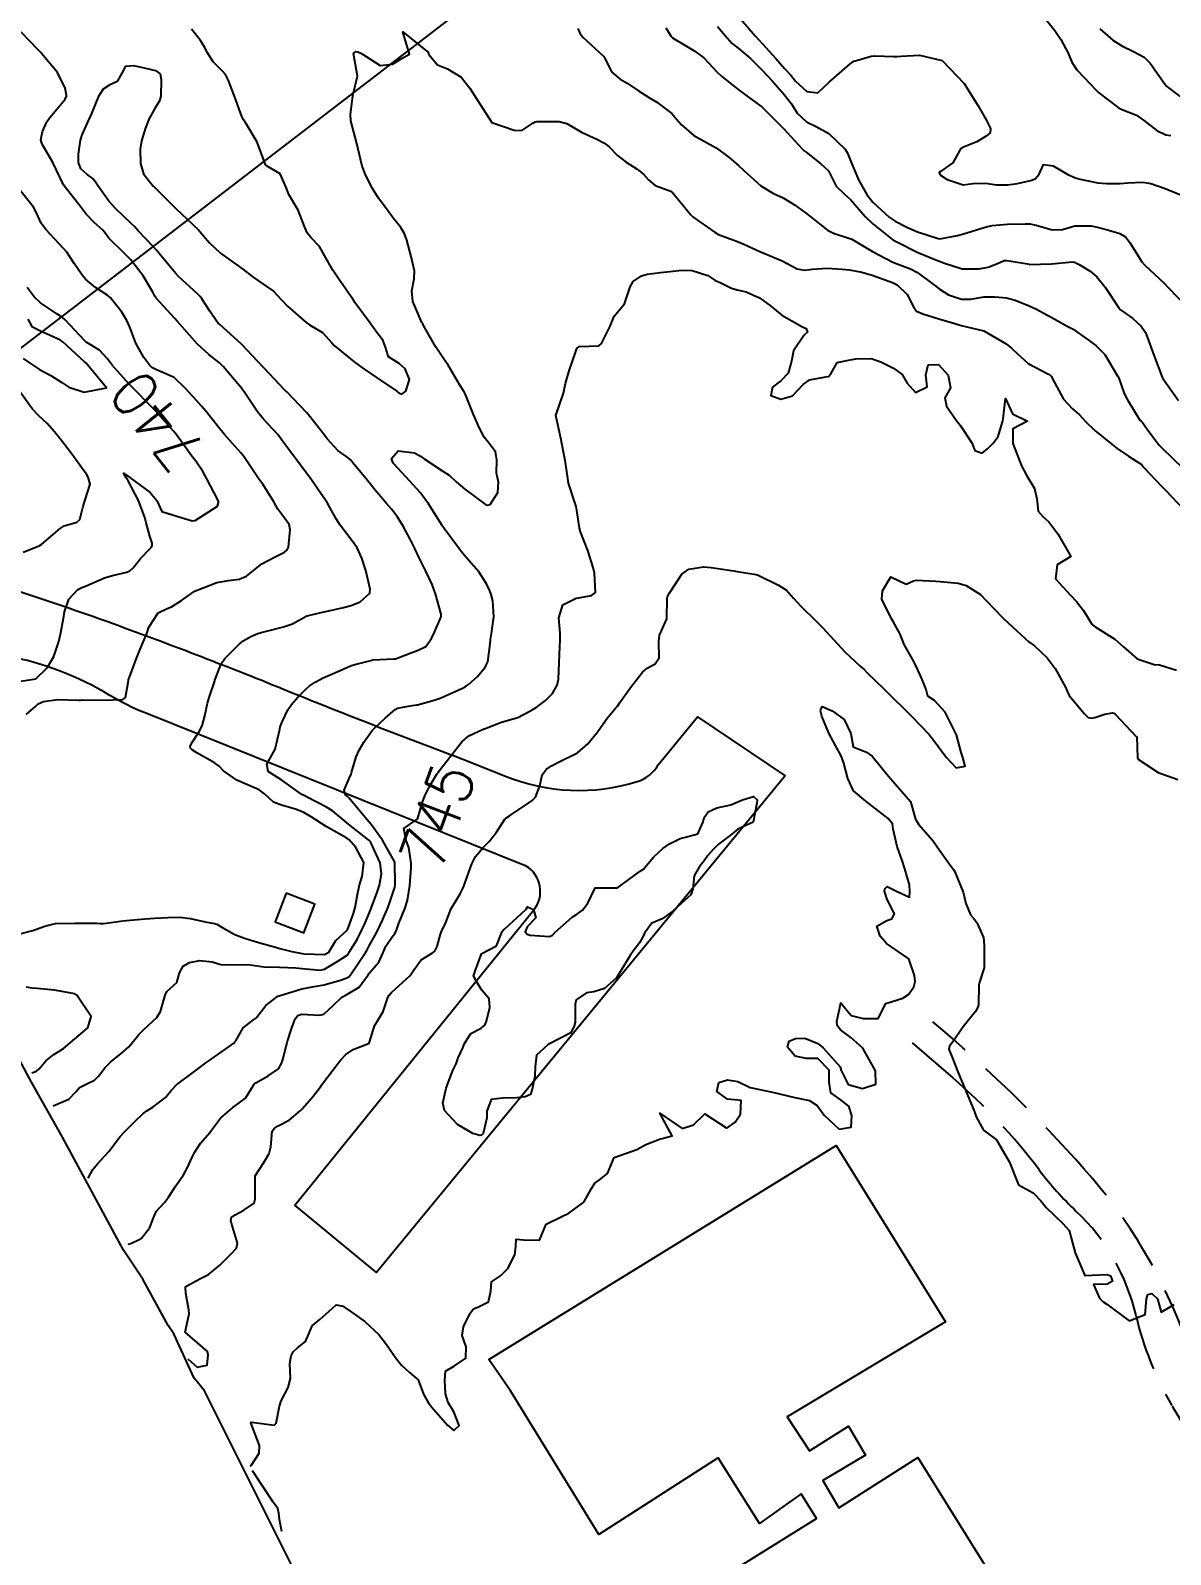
# Model space of a CAD drawing. Header units: metres. Extents: x 298520 to 308411, y 7433745 to 7450750.
# Drawn here: x 301731.9 to 301833.4, y 7441816.4 to 7441952.1 of the extents above; entities that cross this region are included whole.
import ezdxf
from ezdxf.enums import TextEntityAlignment as Align

# ---------------------------------------------------------------- set-up
doc = ezdxf.new("R2010")
doc.units = ezdxf.units.M
doc.header["$LTSCALE"] = 10
doc.linetypes.add('CONTINUO', pattern=[0])
doc.linetypes.add('DASHED', pattern=[0.75, 0.5, -0.25])
for name, color, linetype in [('Area', 45, 'Continuous'), ('Cotas', 45, 'Continuous'), ('Curvas de Nivel 1m', 11, 'Continuous'), ('Curvas de Nivel 5m', 15, 'Continuous'), ('Edificações', 30, 'Continuous'), ('TEXTO', 45, 'Continuous'), ('Vias Primárias', 230, 'Continuous'), ('Vias Secundárias', 230, 'DASHED')]:
    doc.layers.add(name, color=color, linetype=linetype)
doc.styles.add('Style-STANDARD', font='STANDARD.shx')

msp = doc.modelspace()

# ---------------------------------------------------------------- linework, layer by layer
at = {"layer": 'Area'}
msp.add_polyline3d([(301756.47, 7441812.87, 747.99), (301750.37, 7441825.1, 747.16), (301747.42, 7441830.98, 746.4), (301746.52, 7441832.09, 746.42), (301744.69, 7441836.06, 746.18), (301744.19, 7441836.79, 746.19), (301741.94, 7441840.9, 745.7), (301740.23, 7441843.49, 745.17), (301734.8, 7441853.56, 743.65), (301732.02, 7441858.46, 742.64), (301729.46, 7441863.25, 741.83)], dxfattribs=at)
at = {"layer": 'Curvas de Nivel 1m', "flags": 128}
for points, elevation in [([(301822.14, 7441953.29), (301823.11, 7441952.07), (301823.66, 7441951.27), (301824.31, 7441950.05), (301824.65, 7441949.26), (301825.07, 7441948.59), (301826.36, 7441947.24), (301826.69, 7441946.88), (301827.05, 7441946.52), (301828.75, 7441945.21), (301829.03, 7441945.09), (301830.38, 7441944.55), (301831.02, 7441944.11), (301832.21, 7441943.17), (301833.01, 7441942.8), (301833.44, 7441942.72)], 739), ([(301730.89, 7441871.63), (301732.15, 7441871.94), (301733.23, 7441872.34), (301734.16, 7441872.59), (301735.86, 7441872.61), (301736.16, 7441872.6), (301737.85, 7441872.6), (301738.16, 7441872.59), (301738.46, 7441872.59), (301740.16, 7441872.8), (301741.46, 7441872.94), (301742.16, 7441873), (301742.99, 7441873.05), (301744.16, 7441873.11), (301745.23, 7441873.13), (301746.16, 7441873.03), (301747.63, 7441872.7), (301748.16, 7441872.61), (301748.52, 7441872.53), (301749.11, 7441872.16), (301750.14, 7441871.59), (301750.99, 7441871.28), (301752.14, 7441870.93), (301753.76, 7441870.47), (301754.13, 7441870.36), (301755.2, 7441870.08), (301756.12, 7441869.9), (301756.31, 7441869.88), (301758.12, 7441869.82), (301758.5, 7441870.04), (301759.12, 7441871.05), (301760.15, 7441872), (301760.7, 7441873.48), (301760.84, 7441874.01), (301761.04, 7441875.17), (301761.23, 7441876.01), (301761.47, 7441876.75), (301761.62, 7441878.01), (301760.91, 7441879.34), (301760.31, 7441880.02), (301760.24, 7441880.07), (301760.11, 7441880.16), (301758.26, 7441881.21), (301756.93, 7441882.06), (301756.28, 7441882.45), (301755.62, 7441882.74), (301754.28, 7441883.11), (301753.56, 7441883.38), (301752.78, 7441884.11), (301752.3, 7441884.47), (301751.68, 7441884.75), (301750.31, 7441885.35), (301749.13, 7441886.16), (301748.74, 7441886.57), (301748.33, 7441886.89), (301746.75, 7441887.77), (301746.34, 7441888.04), (301746.2, 7441888.19), (301746.16, 7441888.37), (301746.35, 7441888.74), (301746.93, 7441889.61), (301747.23, 7441890.18), (301747.47, 7441891.08), (301747.7, 7441892.18), (301747.86, 7441892.71), (301748.34, 7441894.17), (301748.36, 7441894.23), (301748.42, 7441894.4), (301748.92, 7441895.68), (301749.23, 7441896.16), (301750.46, 7441897.4), (301750.86, 7441897.73), (301751.55, 7441898.13), (301752.19, 7441898.4), (301752.47, 7441898.48), (301752.95, 7441898.59), (301754.47, 7441898.98), (301755.28, 7441899.27), (301756.48, 7441899.93), (301756.58, 7441899.97), (301756.94, 7441900.07), (301758.2, 7441900.34), (301758.49, 7441900.4), (301759.81, 7441900.71), (301760.5, 7441900.9), (301761.29, 7441901.22), (301762.14, 7441902), (301762.19, 7441902.33), (301761.8, 7441904.01), (301761.45, 7441905.1), (301761.02, 7441906.02), (301760.56, 7441906.67), (301759.51, 7441908.04), (301759.14, 7441908.6), (301758.6, 7441909.6), (301758.34, 7441910.05), (301757.8, 7441910.87), (301756.97, 7441912.07), (301756.64, 7441912.53), (301755.45, 7441914.08), (301754.66, 7441915.14), (301754.27, 7441915.7), (301753.96, 7441916.1), (301752.69, 7441917.48), (301752.16, 7441918.13), (301750.96, 7441919.9), (301750.8, 7441920.14), (301750.72, 7441920.23), (301749.09, 7441922.16), (301748.76, 7441922.48), (301747.83, 7441923.24), (301746.77, 7441924.19), (301745.01, 7441926.21), (301744.8, 7441926.45), (301743.13, 7441928.24), (301743.01, 7441928.42), (301742.83, 7441928.78), (301741.96, 7441930.25), (301740.86, 7441931.68), (301740.29, 7441932.27), (301738.89, 7441933.62), (301738.61, 7441934.01), (301738.37, 7441934.29), (301737.6, 7441935), (301736.91, 7441935.74), (301736.45, 7441936.31), (301734.94, 7441938.25), (301734.89, 7441938.33), (301734.27, 7441939.65), (301733.93, 7441940.34), (301732.99, 7441941.97), (301732.87, 7441942.35), (301733, 7441943.08), (301733.41, 7441943.94), (301733.68, 7441944.34), (301734.29, 7441945.07), (301735.03, 7441945.98), (301735.14, 7441946.22), (301735.15, 7441946.33), (301735.04, 7441946.95), (301734.34, 7441948.34), (301733.08, 7441949.85), (301732.85, 7441950.12), (301732.63, 7441950.36), (301731.11, 7441951.92)], 742), ([(301733.96, 7441856.33), (301735.35, 7441856.94), (301735.98, 7441857.58), (301736.32, 7441857.97), (301736.96, 7441858.3), (301737.65, 7441858.63), (301737.99, 7441858.98), (301738.55, 7441859.74), (301739.09, 7441860.27), (301740.02, 7441861.01), (301740.69, 7441861.59), (301741.24, 7441862.25), (301741.6, 7441862.69), (301742.04, 7441863.14), (301743.19, 7441864.22), (301743.52, 7441864.75), (301743.94, 7441866.21), (301744.09, 7441866.51), (301744.98, 7441867.32), (301745.2, 7441868.2), (301745.52, 7441868.79), (301746.11, 7441869.1), (301747.01, 7441869.29), (301748.11, 7441869.15), (301748.89, 7441868.94), (301750.11, 7441868.91), (301751.3, 7441868.94), (301752.11, 7441868.8), (301752.71, 7441868.71), (301754.11, 7441868.68), (301755.56, 7441868.62), (301756.11, 7441868.57), (301757.73, 7441868.43), (301758.11, 7441868.52), (301759.31, 7441869.23), (301760.12, 7441869.77), (301760.24, 7441869.9), (301760.32, 7441870.02), (301761.01, 7441871.14), (301761.45, 7441872.01), (301761.66, 7441872.5), (301762.17, 7441873.7), (301762.26, 7441873.91), (301762.3, 7441874), (301762.8, 7441875.38), (301763, 7441875.99), (301763.2, 7441877), (301763.07, 7441877.99), (301762.24, 7441879.8), (301762.07, 7441880), (301760.26, 7441881.41), (301759.51, 7441882.03), (301758.83, 7441882.6), (301758.28, 7441882.93), (301756.52, 7441883.84), (301756.29, 7441883.96), (301756.11, 7441884.07), (301754.31, 7441885.34), (301753.09, 7441886.11), (301752.99, 7441886.77), (301753.73, 7441888.1), (301754.14, 7441889.87), (301754.18, 7441890.09), (301754.23, 7441890.23), (301754.37, 7441890.58), (301754.86, 7441891.61), (301755.17, 7441892.08), (301755.75, 7441892.73), (301756.41, 7441893.4), (301756.76, 7441893.72), (301757.27, 7441894.06), (301758.01, 7441894.46), (301758.42, 7441894.64), (301759.5, 7441895.11), (301760.43, 7441895.51), (301760.81, 7441895.64), (301762.24, 7441896), (301762.4, 7441896.04), (301762.43, 7441896.04), (301764.28, 7441896.13), (301764.44, 7441896.15), (301765.75, 7441896.65), (301766.45, 7441896.92), (301767.14, 7441897.25), (301767.64, 7441897.94), (301767.9, 7441898.51), (301768.48, 7441899.81), (301768.5, 7441899.93), (301768.49, 7441900.11), (301768, 7441901.94), (301767.69, 7441902.77), (301767.14, 7441903.94), (301766.54, 7441905.14), (301766.15, 7441905.95), (301765.74, 7441906.78), (301765.11, 7441907.96), (301764.59, 7441908.81), (301764.08, 7441909.46), (301763.62, 7441909.98), (301762.62, 7441911.15), (301761.94, 7441912.01), (301760.65, 7441913.6), (301760.46, 7441913.83), (301760.23, 7441914.03), (301759.31, 7441914.69), (301758.67, 7441915.36), (301758.36, 7441915.73), (301758.12, 7441916.05), (301756.7, 7441917.85), (301756.51, 7441918.07), (301754.72, 7441919.93), (301754.64, 7441920.01), (301754.56, 7441920.09), (301752.75, 7441922.01), (301752.65, 7441922.12), (301750.77, 7441924.11), (301750.74, 7441924.14), (301748.79, 7441925.9), (301748.65, 7441926.03), (301748.54, 7441926.16), (301747.9, 7441927.08), (301747.21, 7441928.18), (301747.05, 7441928.41), (301746.83, 7441928.62), (301745.09, 7441930.21), (301744.85, 7441930.47), (301743.39, 7441932.23), (301743.17, 7441932.53), (301742.88, 7441932.82), (301741.52, 7441934.25), (301741.23, 7441934.59), (301740.9, 7441934.89), (301739.48, 7441936.27), (301738.92, 7441936.89), (301737.92, 7441938.3), (301737.52, 7441938.87), (301736.95, 7441939.29), (301736.41, 7441939.77), (301736.21, 7441940.32), (301736.21, 7441941.08), (301736.4, 7441942.32), (301736.53, 7441942.78), (301737.01, 7441943.85), (301737.23, 7441944.31), (301737.4, 7441944.68), (301738.05, 7441946.29), (301738.43, 7441946.9), (301739.05, 7441947.28), (301739.72, 7441947.61), (301740.1, 7441948.27), (301740.43, 7441948.9), (301741.07, 7441948.97), (301741.67, 7441948.85), (301743.07, 7441948.52), (301743.49, 7441948.23), (301743.57, 7441947.71), (301743.55, 7441946.22), (301743.44, 7441945.82), (301743.02, 7441945.13), (301742.52, 7441944.24), (301742.19, 7441943.42), (301741.83, 7441942.25), (301741.72, 7441941.51), (301741.75, 7441940.25), (301742.01, 7441939.31), (301742.87, 7441938.23), (301742.94, 7441938.16), (301744.91, 7441936.21), (301746.89, 7441934.32), (301746.96, 7441934.25), (301747.02, 7441934.19), (301747.88, 7441933.17), (301748.87, 7441932.25), (301748.99, 7441932.16), (301750.85, 7441930.83), (301751.77, 7441930.13), (301752.84, 7441929.39), (301753.58, 7441928.86), (301754.3, 7441928.1), (301754.81, 7441927.53), (301756.48, 7441926.07), (301756.79, 7441925.87), (301757.93, 7441925.19), (301758.78, 7441924.28), (301758.98, 7441924.04), (301760.76, 7441922.57), (301761.52, 7441922.01), (301762.74, 7441921.2), (301764.54, 7441919.97), (301764.64, 7441919.89), (301764.72, 7441919.83), (301765, 7441919.69), (301765.36, 7441919.96), (301765.69, 7441921.01), (301765.28, 7441921.96), (301764.76, 7441922.44), (301763.81, 7441923.03), (301763.5, 7441923.99), (301763.3, 7441924.51), (301762.78, 7441925.2), (301762.19, 7441926.01), (301760.82, 7441927.87), (301760.72, 7441928.02), (301760.48, 7441928.37), (301759.34, 7441930.04), (301758.85, 7441930.75), (301758.12, 7441932.05), (301757.66, 7441932.84), (301756.89, 7441933.66), (301756.58, 7441934.07), (301756.34, 7441934.63), (301755.76, 7441936.08), (301754.93, 7441937.49), (301754.69, 7441938.09), (301754.16, 7441939.31), (301752.96, 7441940.03), (301752.87, 7441940.12), (301752.8, 7441940.29), (301752.13, 7441942.13), (301751.01, 7441943.99), (301750.91, 7441944.14), (301750.75, 7441944.41), (301750.13, 7441946.15), (301749.58, 7441947.63), (301749.29, 7441948.16), (301749.07, 7441948.44), (301748.2, 7441949.3), (301747.64, 7441950.18), (301747.46, 7441950.56), (301747.09, 7441951.18), (301746.28, 7441952.2)], 743), ([(301737.08, 7441849.9), (301737.5, 7441850.69), (301737.9, 7441851.18), (301738.91, 7441852.28), (301739.93, 7441853.6), (301740.23, 7441853.95), (301740.53, 7441854.25), (301741.24, 7441854.95), (301741.95, 7441855.62), (301742.3, 7441855.89), (301742.83, 7441856.23), (301743.97, 7441857.1), (301744.48, 7441857.71), (301744.95, 7441858.2), (301745.53, 7441858.65), (301745.99, 7441858.99), (301746.68, 7441859.51), (301747.56, 7441860.17), (301747.82, 7441860.36), (301748.02, 7441860.49), (301749.21, 7441861.34), (301750.03, 7441861.93), (301750.14, 7441862.03), (301750.21, 7441862.14), (301750.88, 7441863.3), (301751.94, 7441864.12), (301752.01, 7441864.16), (301752.05, 7441864.21), (301752.9, 7441865.28), (301753.95, 7441866.1), (301754.08, 7441866.15), (301754.16, 7441866.18), (301756.09, 7441866.76), (301757.18, 7441866.97), (301758.09, 7441867.12), (301759.64, 7441867.57), (301760.1, 7441867.74), (301760.28, 7441867.84), (301760.43, 7441868.02), (301761.12, 7441869.01), (301761.77, 7441870), (301761.9, 7441870.23), (301762.13, 7441870.66), (301762.61, 7441871.53), (301762.87, 7441871.99), (301763.28, 7441872.87), (301763.74, 7441873.98), (301763.86, 7441874.3), (301764.19, 7441875.29), (301764.37, 7441875.81), (301764.4, 7441875.98), (301764.41, 7441876.18), (301764.37, 7441877.98), (301764.34, 7441878.1), (301764.23, 7441878.31), (301763.29, 7441879.99), (301762.26, 7441881.39), (301761.72, 7441882.01), (301760.29, 7441883.78), (301760.16, 7441883.89), (301759.98, 7441884.02), (301759.87, 7441884.45), (301760.32, 7441885.49), (301760.48, 7441885.86), (301760.53, 7441886.02), (301760.94, 7441887.41), (301761.2, 7441888.01), (301761.63, 7441888.73), (301762.36, 7441889.76), (301762.58, 7441890), (301763.5, 7441890.86), (301764.39, 7441891.63), (301764.62, 7441891.74), (301765.75, 7441891.96), (301766.31, 7441892.03), (301766.39, 7441892.05), (301767.87, 7441892.47), (301768.4, 7441892.65), (301769.74, 7441893.24), (301770.41, 7441893.54), (301770.65, 7441893.66), (301770.96, 7441893.89), (301771.73, 7441894.58), (301772.43, 7441895.4), (301772.65, 7441895.88), (301772.86, 7441897.47), (301772.9, 7441897.87), (301772.99, 7441898.39), (301773.18, 7441899.87), (301773.09, 7441901.29), (301772.95, 7441901.87), (301772.83, 7441902.19), (301772.52, 7441902.83), (301771.86, 7441903.89), (301770.55, 7441905.37), (301770.31, 7441905.66), (301770.12, 7441905.91), (301768.77, 7441907.73), (301768.64, 7441907.93), (301768.62, 7441907.96), (301768.58, 7441908.01), (301767.37, 7441909.94), (301766.62, 7441910.94), (301765.72, 7441911.96), (301764.64, 7441913.12), (301764.23, 7441913.56), (301764.08, 7441913.98), (301764.66, 7441914.66), (301766.13, 7441914.48), (301766.66, 7441914.18), (301766.98, 7441913.95), (301768.64, 7441912.86), (301769.2, 7441912.49), (301769.84, 7441911.91), (301770.62, 7441911.25), (301772.44, 7441909.88), (301772.6, 7441909.81), (301772.87, 7441909.88), (301773.54, 7441910.95), (301773.59, 7441911.87), (301773.43, 7441912.66), (301773.45, 7441913.87), (301773.35, 7441914.56), (301772.67, 7441915.42), (301772.32, 7441915.88), (301771.9, 7441916.67), (301771.39, 7441917.89), (301770.72, 7441919.52), (301770.6, 7441919.78), (301770.54, 7441919.9), (301770.15, 7441920.49), (301769.33, 7441921.92), (301769.12, 7441922.28), (301768.76, 7441922.8), (301767.98, 7441923.94), (301766.93, 7441925.81), (301766.86, 7441925.95), (301766.79, 7441926.08), (301765.99, 7441927.96), (301765.88, 7441928.91), (301766.11, 7441929.96), (301766.14, 7441930.67), (301765.84, 7441931.96), (301765.43, 7441933.42), (301765.25, 7441933.97), (301764.9, 7441934.53), (301764.27, 7441935.35), (301763.78, 7441935.99), (301762.93, 7441937.14), (301762.38, 7441938.01), (301761.78, 7441939.18), (301761.48, 7441940.01), (301760.98, 7441942.02), (301760.47, 7441944.03), (301760.44, 7441944.61), (301760.61, 7441946.02), (301760.66, 7441946.4), (301761.06, 7441948.02), (301760.71, 7441950.02), (301760.89, 7441950.22), (301761.08, 7441950.18), (301761.41, 7441950.02), (301763.07, 7441948.95), (301764.17, 7441949.08), (301765.08, 7441949.65), (301765.3, 7441949.75), (301765.67, 7441949.96), (301765.1, 7441951.97), (301767.09, 7441950.32), (301767.31, 7441950.17), (301767.39, 7441949.95), (301768.16, 7441949.02), (301769.07, 7441948.68), (301770.27, 7441947.91), (301771.05, 7441946.95), (301771.73, 7441945.89), (301773.01, 7441943.88), (301775, 7441943.21), (301775.68, 7441943.17), (301776.65, 7441943.83), (301776.88, 7441943.96), (301777.01, 7441943.97), (301777.16, 7441943.98), (301779.01, 7441943.99), (301779.69, 7441943.79), (301781, 7441943.03), (301782.35, 7441942.41), (301782.99, 7441942.09), (301783.41, 7441941.75), (301784.19, 7441940.96), (301784.97, 7441940.37), (301785.95, 7441939.72), (301786.52, 7441939.28), (301786.95, 7441938.79), (301787.54, 7441938.29), (301788.94, 7441937.78), (301789, 7441937.75), (301789.07, 7441937.69), (301789.65, 7441936.96), (301790.72, 7441935.66), (301790.82, 7441935.57), (301790.91, 7441935.49), (301791.52, 7441935.04), (301792.9, 7441934.09), (301793.19, 7441933.93), (301793.99, 7441933.62), (301794.89, 7441933.29), (301795.44, 7441933.05), (301796.87, 7441932.39), (301798.86, 7441931.57), (301800.18, 7441930.87), (301800.85, 7441930.73), (301801.56, 7441930.83), (301802.86, 7441930.91), (301804.18, 7441930.83), (301804.86, 7441930.77), (301805.93, 7441930.56), (301806.85, 7441930.29), (301808.67, 7441929.63), (301808.84, 7441929.56), (301808.92, 7441929.53), (301809.1, 7441929.45), (301809.98, 7441928.57), (301810.57, 7441927.42), (301810.82, 7441927.1), (301811.38, 7441926.85), (301812.81, 7441926.4), (301814.21, 7441925.98), (301814.8, 7441925.82), (301816.79, 7441925.35), (301818.78, 7441924.17), (301819.27, 7441923.81), (301819.77, 7441923.32), (301820.76, 7441922.42), (301822.56, 7441921.47), (301822.74, 7441921.37), (301822.82, 7441921.28), (301822.9, 7441921.12), (301823.88, 7441919.27), (301824.71, 7441918.39), (301825.31, 7441917.85), (301825.87, 7441917.24), (301826.69, 7441916.47), (301828.22, 7441915.21), (301828.67, 7441914.86), (301829.68, 7441914.18), (301830.66, 7441913.56), (301830.86, 7441913.4), (301831.06, 7441913.18), (301832.63, 7441911.51), (301832.96, 7441911.16), (301834.61, 7441909.42)], 744), ([(301780.65, 7441952.25), (301780.87, 7441951.78), (301781.1, 7441951.5), (301782.98, 7441949.76), (301783.08, 7441949.58), (301783.68, 7441948.36), (301784.43, 7441947.74), (301785.06, 7441947.39), (301786.06, 7441946.71), (301787.04, 7441946.09), (301787.7, 7441945.7), (301789.02, 7441944.7), (301789.48, 7441944.15), (301789.88, 7441943.68), (301791, 7441942.73), (301792.98, 7441941.64), (301794.14, 7441940.78), (301794.97, 7441940.07), (301795.45, 7441939.61), (301796.95, 7441938.25), (301798.09, 7441937.58), (301798.94, 7441937.17), (301799.94, 7441936.55), (301800.92, 7441935.84), (301801.32, 7441935.54), (301802.9, 7441934.31), (301803.41, 7441934.03), (301804.89, 7441933.57), (301805.06, 7441933.49), (301806.88, 7441932.39), (301808.69, 7441931.45), (301808.86, 7441931.38), (301810.28, 7441930.85), (301810.85, 7441930.56), (301812.41, 7441929.4), (301812.84, 7441929.07), (301813.67, 7441928.56), (301814.83, 7441928.15), (301815.63, 7441928.17), (301816.83, 7441928.36), (301817.8, 7441928.37), (301818.83, 7441928.28), (301819.59, 7441928.08), (301820.83, 7441927.57), (301821.44, 7441927.29), (301822.81, 7441926.56), (301824.35, 7441925.71), (301824.8, 7441925.46), (301825.09, 7441925.26), (301826.08, 7441924.54), (301826.78, 7441924.03), (301827.58, 7441923.22), (301828.74, 7441921.29), (301828.78, 7441921.21), (301829.29, 7441919.77), (301829.59, 7441919.2), (301830.7, 7441917.4), (301830.81, 7441917.29), (301830.92, 7441917.19), (301831.48, 7441916.39), (301832.4, 7441915.16), (301832.54, 7441915.03), (301832.67, 7441914.89), (301834.5, 7441913.14)], 743), ([(301788.49, 7441952.31), (301788.89, 7441951.68), (301788.97, 7441951.55), (301789.1, 7441951.44), (301790.18, 7441950.76), (301791.09, 7441950.24), (301791.87, 7441949.65), (301793.07, 7441948.38), (301793.45, 7441948.01), (301793.92, 7441947.63), (301795.05, 7441946.74), (301796.63, 7441945.59), (301797.03, 7441945.27), (301798.76, 7441943.57), (301799.01, 7441943.31), (301800.64, 7441941.55), (301800.82, 7441941.38), (301800.98, 7441941.25), (301802.3, 7441940.2), (301802.96, 7441939.62), (301803, 7441939.55), (301803.01, 7441939.52), (301803.67, 7441938.23), (301804.41, 7441937.5), (301804.94, 7441937.02), (301806.27, 7441935.48), (301806.91, 7441934.86), (301808.7, 7441933.45), (301808.89, 7441933.34), (301809.11, 7441933.23), (301810.88, 7441932.35), (301812.67, 7441931.6), (301812.86, 7441931.53), (301813.2, 7441931.4), (301814.86, 7441930.85), (301816.37, 7441930.86), (301816.86, 7441930.95), (301817.18, 7441931.02), (301818.03, 7441931.34), (301818.61, 7441931.59), (301818.87, 7441931.61), (301820.68, 7441931.3), (301820.83, 7441931.27), (301820.86, 7441931.26), (301820.9, 7441931.26), (301821.86, 7441931.29), (301822.83, 7441931.32), (301822.86, 7441931.32), (301824.66, 7441931.47), (301824.87, 7441931.44), (301825.3, 7441931.25), (301826.26, 7441930.64), (301826.85, 7441930.14), (301827.6, 7441929.22), (301828.82, 7441927.38), (301828.98, 7441927.21), (301830.06, 7441926.45), (301830.8, 7441925.75), (301831.18, 7441925.18), (301831.47, 7441924.49), (301831.94, 7441923.17), (301832.67, 7441921.23), (301832.7, 7441921.16), (301832.71, 7441921.13), (301832.74, 7441921.09), (301834.13, 7441919.15)], 742), ([(301793.11, 7441952.43), (301793.77, 7441951.63), (301794.4, 7441950.92), (301795.09, 7441950.39), (301796.03, 7441949.6), (301797.07, 7441948.56), (301797.98, 7441947.58), (301799.04, 7441946.38), (301799.67, 7441945.56), (301800.2, 7441944.73), (301801.02, 7441943.95), (301801.87, 7441943.53), (301803, 7441942.91), (301804.45, 7441941.5), (301804.66, 7441941.17), (301804.97, 7441940.43), (301805.35, 7441939.49), (301805.65, 7441938.78), (301806.38, 7441937.48), (301806.93, 7441936.8), (301808.37, 7441935.46), (301808.91, 7441935.09), (301810.02, 7441934.55), (301810.9, 7441934.14), (301812.75, 7441933.55), (301812.89, 7441933.54), (301814.45, 7441933.83), (301814.9, 7441933.95), (301815.76, 7441934.22), (301816.91, 7441934.58), (301817.54, 7441934.71), (301818.91, 7441934.83), (301820.48, 7441934.88), (301820.91, 7441934.87), (301821.45, 7441934.76), (301822.9, 7441934.34), (301823.8, 7441934.37), (301824.91, 7441934.68), (301826.36, 7441934.69), (301826.91, 7441934.57), (301827.8, 7441934.33), (301828.9, 7441934.02), (301829.4, 7441933.7), (301829.79, 7441933.2), (301830.87, 7441931.49), (301831.12, 7441931.18), (301832.85, 7441929.57), (301833.25, 7441929.16), (301834.82, 7441927.54)], 741), ([(301827.12, 7441952.23), (301828.3, 7441951.22), (301829.1, 7441950.7), (301830.12, 7441950.22), (301831.09, 7441949.69), (301831.6, 7441949.17), (301832.94, 7441947.27), (301833.02, 7441947.16), (301833.05, 7441947.13), (301833.22, 7441946.99), (301835.04, 7441945.6)], 738), ([(301731.57, 7441891.17), (301732.39, 7441891.91), (301732.62, 7441892.12), (301733.11, 7441892.35), (301734.39, 7441892.53), (301736.26, 7441892.45), (301736.39, 7441892.46), (301736.59, 7441892.5), (301738.39, 7441892.47), (301740.15, 7441892.51), (301740.4, 7441892.69), (301740.63, 7441894.04), (301740.68, 7441894.26), (301741.14, 7441895.55), (301741.4, 7441896.25), (301741.71, 7441896.99), (301742.25, 7441898.24), (301742.31, 7441898.4), (301742.47, 7441898.97), (301743.32, 7441900.23), (301744.1, 7441900.61), (301744.49, 7441900.78), (301745.38, 7441901.32), (301746.51, 7441902.13), (301746.55, 7441902.15), (301746.62, 7441902.19), (301748.52, 7441902.93), (301749.56, 7441903.11), (301750.52, 7441903.23), (301751.16, 7441903.5), (301751.94, 7441904.13), (301752.26, 7441904.4), (301752.54, 7441904.59), (301753.6, 7441905.16), (301754.55, 7441905.64), (301754.8, 7441905.84), (301754.9, 7441906.09), (301755.05, 7441907.61), (301754.96, 7441908.09), (301754.59, 7441908.63), (301753.95, 7441909.46), (301753.6, 7441910.11), (301752.63, 7441911.68), (301752.31, 7441912.12), (301751.59, 7441913.18), (301750.92, 7441914.14), (301750.66, 7441914.47), (301749.18, 7441916.15), (301748.68, 7441916.75), (301747.54, 7441918.18), (301747.16, 7441918.64), (301746.71, 7441919.13), (301745.75, 7441920.2), (301744.74, 7441921.19), (301743.09, 7441921.89), (301742.75, 7441922.09), (301742.58, 7441922.24), (301742.03, 7441922.97), (301741.32, 7441924.25), (301740.79, 7441925.66), (301740.53, 7441926.26), (301740.06, 7441927.01), (301739.08, 7441928.28), (301738.83, 7441928.5), (301737.72, 7441929.19), (301736.84, 7441929.94), (301736.53, 7441930.31), (301735.84, 7441931.33), (301735.17, 7441932.33), (301734.88, 7441932.67), (301733.3, 7441934.35), (301732.9, 7441934.92), (301732.46, 7441935.91), (301732.2, 7441936.36), (301730.94, 7441937.95)], 741), ([(301731.28, 7441922.89), (301732.04, 7441922.37), (301732.75, 7441921.91), (301733.74, 7441921.35), (301734.73, 7441920.75), (301735.37, 7441920.32), (301736.72, 7441919.89), (301738.72, 7441920.28), (301737.02, 7441922.31), (301736.89, 7441922.45), (301736.76, 7441922.57), (301734.84, 7441924.33), (301734.77, 7441924.38), (301734.61, 7441924.5), (301732.78, 7441925.35), (301732.11, 7441925.68), (301731.75, 7441926.37)], 739), ([(301731.28, 7441905.64), (301732.56, 7441906.13), (301732.72, 7441906.2), (301732.95, 7441906.35), (301734.58, 7441907.75), (301734.94, 7441907.97), (301736.07, 7441908.32), (301736.34, 7441908.55), (301736.6, 7441909.6), (301736.8, 7441910.31), (301737.25, 7441911.68), (301737.09, 7441912.3), (301736.93, 7441912.59), (301736.64, 7441912.97), (301735.65, 7441914.32), (301734.67, 7441915.62), (301734.09, 7441916.34), (301733.43, 7441917.09), (301732.7, 7441917.78), (301732.11, 7441918.37), (301730.72, 7441920.31)], 739), ([(301745.94, 7441833.81), (301746.78, 7441833.08), (301747.68, 7441833.27), (301747.76, 7441834.17), (301747.7, 7441834.48), (301745.72, 7441836.19), (301746.08, 7441837.84), (301746.03, 7441838.19), (301745.76, 7441839.63), (301745.74, 7441840.19), (301745.77, 7441840.26), (301747.02, 7441840.94), (301747.78, 7441841.33), (301748.81, 7441842.15), (301749.8, 7441843.16), (301750.27, 7441843.68), (301750.38, 7441844.13), (301749.84, 7441845.9), (301749.79, 7441846.14), (301749.85, 7441846.47), (301750.93, 7441847.06), (301751.86, 7441847.69), (301751.95, 7441848.04), (301751.95, 7441848.12), (301751.94, 7441850.07), (301751.95, 7441850.12), (301752.71, 7441851.3), (301753.2, 7441852.11), (301753.34, 7441852.68), (301753.46, 7441854.1), (301753.67, 7441854.37), (301753.94, 7441854.52), (301754.96, 7441855.07), (301755.96, 7441855.9), (301756.04, 7441855.99), (301756.12, 7441856.07), (301756.98, 7441857.05), (301757.76, 7441858.05), (301757.85, 7441858.19), (301757.99, 7441858.4), (301759.25, 7441860.03), (301759.58, 7441860.45), (301760.02, 7441860.92), (301760.67, 7441861.36), (301762.03, 7441861.88), (301762.1, 7441861.93), (301762.13, 7441862), (301762.57, 7441863.48), (301762.88, 7441863.99), (301763.33, 7441864.73), (301763.75, 7441865.98), (301763.88, 7441866.19), (301764.09, 7441866.42), (301765.74, 7441867.96), (301766.11, 7441868.47), (301766.71, 7441869.35), (301767.7, 7441869.93), (301767.95, 7441870.1), (301768.13, 7441870.53), (301768.45, 7441871.63), (301768.57, 7441871.92), (301768.92, 7441872.68), (301769.4, 7441873.91), (301769.7, 7441874.39), (301770.19, 7441875.22), (301770.42, 7441875.68), (301770.51, 7441875.9), (301770.96, 7441877.15), (301771.22, 7441877.89), (301771.57, 7441878.54), (301772.24, 7441879.33), (301772.51, 7441879.61), (301772.76, 7441879.87), (301773.41, 7441880.71), (301774.18, 7441881.86), (301774.22, 7441881.91), (301774.27, 7441881.96), (301774.58, 7441882.16), (301776.29, 7441883.32), (301776.59, 7441883.53), (301776.89, 7441883.82), (301777.28, 7441884.84), (301777.49, 7441885.82), (301777.84, 7441886.3), (301778.32, 7441886.61), (301779.11, 7441887.02), (301780.34, 7441887.62), (301780.45, 7441887.67), (301780.63, 7441887.78), (301781.56, 7441888.56), (301782.36, 7441889.54), (301782.45, 7441889.67), (301782.51, 7441889.76), (301783.29, 7441890.85), (301784.03, 7441891.74), (301784.19, 7441891.94), (301784.4, 7441892.26), (301785.43, 7441893.72), (301786.43, 7441894.96), (301786.83, 7441895.31), (301787.54, 7441895.7), (301787.91, 7441896.22), (301787.87, 7441897.7), (301787.92, 7441898.24), (301788.48, 7441899.42), (301788.58, 7441899.69), (301788.62, 7441901.58), (301788.64, 7441901.69), (301788.79, 7441901.96), (301789.93, 7441903.67), (301790.54, 7441904.12), (301791.86, 7441904.33), (301792.54, 7441904.26), (301794.13, 7441904.03), (301794.54, 7441903.97), (301794.84, 7441903.92), (301796.53, 7441903.66), (301796.72, 7441903.59), (301798.52, 7441902.69), (301799.23, 7441902.26), (301799.86, 7441901.55), (301800.5, 7441900.84), (301801.85, 7441899.53), (301802.48, 7441898.89), (301803.76, 7441897.51), (301804.45, 7441896.72), (301805.81, 7441895.48), (301806.14, 7441895.18), (301806.43, 7441894.88), (301807.89, 7441893.46), (301808.41, 7441892.97), (301809.98, 7441891.43), (301810.39, 7441891.02), (301811.94, 7441889.41), (301812.13, 7441889.18), (301812.36, 7441888.87), (301813.44, 7441887.39), (301814.33, 7441886.43), (301815.13, 7441886.57), (301814.93, 7441887.37), (301814.78, 7441887.81), (301814.36, 7441889.38), (301813.35, 7441891.39), (301812.4, 7441892.43), (301811.81, 7441892.81), (301811.67, 7441893.41), (301811.32, 7441894.31), (301810.82, 7441895.42), (301810.44, 7441896.1), (301809.71, 7441897.43), (301809.36, 7441898.33), (301808.73, 7441899.45), (301808.63, 7441899.6), (301808.49, 7441899.87), (301807.71, 7441901.46), (301807.78, 7441902.2), (301808.53, 7441903.45), (301809.9, 7441902.8), (301810.53, 7441903.08), (301810.81, 7441903.14), (301812.53, 7441903.04), (301812.91, 7441903.01), (301814.53, 7441902.89), (301815.22, 7441902.68), (301816.51, 7441901.86), (301817.01, 7441901.34), (301818.49, 7441899.8), (301819.01, 7441899.32), (301820.47, 7441897.95), (301820.82, 7441897.66), (301821.32, 7441897.3), (301822.45, 7441896.22), (301823.14, 7441895.27), (301824.07, 7441893.61), (301824.22, 7441893.26), (301824.41, 7441892.89), (301825.77, 7441891.24), (301826.08, 7441890.93), (301826.38, 7441890.86), (301826.69, 7441890.91), (301827.58, 7441891.22), (301828.26, 7441891.33), (301828.38, 7441891.29), (301828.48, 7441891.21), (301830.36, 7441889.24), (301830.39, 7441889.22), (301830.42, 7441889.19), (301830.49, 7441887.34), (301830.56, 7441887.19), (301832.33, 7441886.01), (301834.06, 7441885.4)], 746), ([(301751.5, 7441824.27), (301751.58, 7441824.31), (301752.3, 7441825.41), (301752.34, 7441826.11), (301751.62, 7441827.97), (301751.57, 7441828.12), (301751.58, 7441828.17), (301751.62, 7441828.19), (301752.09, 7441828.12), (301753.62, 7441827.93), (301753.81, 7441828.1), (301754.12, 7441829.62), (301754.27, 7441830.09), (301754.87, 7441831.28), (301755.08, 7441832.08), (301755.03, 7441833.42), (301755.14, 7441834.08), (301755.33, 7441834.44), (301755.7, 7441834.79), (301756.42, 7441835.36), (301756.72, 7441836.06), (301757.02, 7441836.76), (301757.74, 7441837.35), (301758.51, 7441838.04), (301759.16, 7441838.63), (301759.75, 7441838.5), (301760.49, 7441838.01), (301761.73, 7441837.12), (301762.95, 7441835.99), (301763.71, 7441834.98), (301764.4, 7441833.97), (301764.98, 7441833.25), (301765.68, 7441832.6), (301766.44, 7441831.94), (301766.93, 7441830.67), (301767.34, 7441829.93), (301767.65, 7441829.56), (301769.07, 7441827.92), (301769.62, 7441827.44), (301770.1, 7441827.9), (301769.64, 7441829.11), (301769.11, 7441829.92), (301768.87, 7441830.71), (301768.82, 7441831.92), (301768.88, 7441832.72), (301769.69, 7441833.19), (301770.69, 7441833.89), (301770.71, 7441834.9), (301770.37, 7441835.9), (301770.49, 7441836.66), (301771.08, 7441837.89), (301771.37, 7441838.26), (301771.75, 7441838.43), (301772.72, 7441838.91), (301772.91, 7441839.87), (301772.97, 7441840.68), (301773.79, 7441841.22), (301774.43, 7441841.85), (301775.06, 7441843.09), (301775.15, 7441843.84), (301775.18, 7441844.48), (301775.82, 7441844.42), (301777.25, 7441844.39), (301777.84, 7441845.81), (301779.17, 7441846.47), (301779.85, 7441846.79), (301781.2, 7441847.77), (301781.88, 7441848.98), (301782.19, 7441849.45), (301782.58, 7441849.75), (301783.31, 7441850.33), (301783.91, 7441851.74), (301785.92, 7441852.46), (301786.73, 7441852.9), (301787.93, 7441853.39), (301788.18, 7441853.44), (301789.05, 7441853.68), (301787.96, 7441855.69), (301789.94, 7441854.34), (301790.95, 7441854.66), (301791.96, 7441855.64), (301793.94, 7441854.37), (301794.68, 7441854.88), (301795.13, 7441855.6), (301795.2, 7441856.82), (301793.98, 7441856.95), (301793.03, 7441857.63), (301793.21, 7441858.41), (301793.99, 7441858.65), (301794.9, 7441858.51), (301795.99, 7441857.99), (301797.98, 7441857.57), (301799.98, 7441857.1), (301801.28, 7441856.83), (301801.97, 7441856.36), (301802.58, 7441855.51), (301803.94, 7441854.27), (301805, 7441854.44), (301805.05, 7441855.48), (301804.79, 7441856.31), (301803.98, 7441856.93), (301803.18, 7441857.51), (301803.05, 7441858.45), (301803.05, 7441859.51), (301802.02, 7441860.55), (301800.99, 7441860.56), (301800.02, 7441860.78), (301799.33, 7441861.56), (301799.48, 7441862.11), (301800.04, 7441862.35), (301800.87, 7441862.37), (301802.04, 7441861.89), (301802.49, 7441861.52), (301804.01, 7441859.83), (301804.11, 7441859.5), (301804.74, 7441858.24), (301805.99, 7441857.89), (301807.19, 7441858.26), (301807.17, 7441859.46), (301806.03, 7441861.47), (301804.97, 7441862.42), (301804.05, 7441863.11), (301803.75, 7441863.5), (301803.72, 7441863.84), (301804.07, 7441865.5), (301804.98, 7441864.4), (301806.06, 7441864.11), (301807.39, 7441864.12), (301808.07, 7441865.45), (301809.58, 7441865.94), (301810.09, 7441866.26), (301810.57, 7441866.95), (301810.7, 7441867.42), (301810.64, 7441867.96), (301810.12, 7441869.43), (301808.14, 7441870.8), (301807.57, 7441871.46), (301807.27, 7441872.35), (301808.17, 7441872.85), (301808.62, 7441873), (301808.84, 7441873.44), (301808.19, 7441874.72), (301807.96, 7441875.45), (301807.98, 7441875.66), (301808.2, 7441875.87), (301809.1, 7441875.44), (301810.19, 7441874.93), (301810.23, 7441875.43), (301810.2, 7441876.03), (301809.78, 7441877.43), (301809.57, 7441878.09), (301809.08, 7441879.44), (301808.74, 7441880.97), (301808.66, 7441881.45), (301808.28, 7441881.94), (301806.29, 7441883.47), (301805.19, 7441884.38), (301804.69, 7441885.49), (301804.33, 7441886.86), (301804.1, 7441887.5), (301803.8, 7441888.05), (301803, 7441889.51), (301802.39, 7441891.05), (301802.27, 7441891.52), (301802.28, 7441891.64), (301802.4, 7441891.9), (301803.29, 7441891.51), (301804.38, 7441890.73), (301804.95, 7441889.49), (301805.17, 7441888.3), (301806.35, 7441887.84), (301806.87, 7441887.46), (301808.32, 7441885.69), (301808.52, 7441885.45), (301810.29, 7441883.43), (301810.72, 7441881.87), (301810.99, 7441881.42), (301812.25, 7441879.96), (301812.66, 7441879.4), (301813.76, 7441877.85), (301814.1, 7441877.38), (301814.22, 7441877.19), (301814.95, 7441875.37), (301815.19, 7441874.37), (301815.63, 7441873.36), (301815.87, 7441873.05), (301816.17, 7441872.67), (301816.77, 7441871.34), (301816.83, 7441870.65), (301816.82, 7441869.34), (301816.82, 7441868.64), (301816.43, 7441867.35), (301816.37, 7441867.08), (301816.33, 7441865.35), (301816.28, 7441865.13), (301816.07, 7441864.74), (301814.97, 7441863.37), (301814.04, 7441862.05), (301813.74, 7441861.67), (301813.68, 7441861.38), (301814.02, 7441860.58), (301814.5, 7441859.37), (301814.84, 7441858.52), (301815.31, 7441857.37), (301815.96, 7441855.8), (301816.12, 7441855.36), (301816.78, 7441854.18), (301817.93, 7441853.33), (301819.08, 7441851.32), (301819.88, 7441849.31), (301821.19, 7441848.61), (301821.87, 7441847.88), (301822.35, 7441847.28), (301823.85, 7441845.87), (301824.4, 7441845.25), (301824.61, 7441844.47), (301824.92, 7441843.25), (301825.79, 7441841.24), (301827.79, 7441841.32), (301828.08, 7441841.21), (301828.26, 7441840.73), (301827.78, 7441840.46), (301826.58, 7441840.43), (301827.1, 7441839.22), (301827.43, 7441838.89), (301827.76, 7441838.68), (301829.74, 7441837.19), (301831.15, 7441837.78), (301831.27, 7441839.17), (301831.4, 7441839.54), (301831.77, 7441839.64), (301832.26, 7441839.16), (301832.59, 7441837.99), (301833.76, 7441838.67)], 747), ([(301732.05, 7441859.27), (301732.47, 7441859.42), (301732.72, 7441859.64), (301733.32, 7441860.34), (301734.02, 7441860.9), (301734.89, 7441861.46), (301735.9, 7441862.31), (301735.97, 7441862.37), (301736.03, 7441862.42), (301737.06, 7441863.28), (301737.34, 7441864.3), (301736.08, 7441866.21), (301735.9, 7441866.31), (301734.09, 7441866.65), (301732.53, 7441866.79), (301732.09, 7441866.82), (301731.55, 7441866.91)], 742), ([(301754.33, 7441818.44), (301754.1, 7441819.52), (301754.04, 7441820.09), (301753.95, 7441820.5), (301753.54, 7441821.06), (301751.7, 7441823.85)], 747)]:
    msp.add_lwpolyline(points, dxfattribs=dict(at, elevation=elevation))
at = {"layer": 'Curvas de Nivel 1m', "elevation": 747, "flags": 128}
msp.add_lwpolyline([(301795.33, 7441883.6), (301796.3, 7441883.88), (301796.62, 7441883.59), (301796.59, 7441883.29), (301796.27, 7441881.59), (301794.91, 7441880.97), (301794.26, 7441880.44), (301793.79, 7441880.08), (301793.19, 7441879.63), (301792.7, 7441879.17), (301792.23, 7441878.63), (301791.83, 7441878.04), (301791.49, 7441877.65), (301791.03, 7441876.83), (301790.89, 7441875.65), (301790.72, 7441875.12), (301790.18, 7441874.66), (301789.12, 7441873.68), (301788.17, 7441872.98), (301787.26, 7441872.6), (301786.61, 7441871.71), (301786.46, 7441871.39), (301786.14, 7441870.86), (301785.66, 7441870.19), (301785.32, 7441869.72), (301784.1, 7441867.74), (301783.04, 7441866.8), (301782.09, 7441866.5), (301781.45, 7441866.41), (301780.51, 7441865.78), (301780.44, 7441865.41), (301780.44, 7441863.78), (301780.34, 7441863.48), (301780.04, 7441862.84), (301778.03, 7441861.81), (301776.99, 7441860.85), (301776.88, 7441859.82), (301776.84, 7441858.98), (301776.61, 7441857.82), (301776.44, 7441857.36), (301775.98, 7441857.16), (301775.19, 7441857.06), (301773.97, 7441857.04), (301772.95, 7441856.9), (301772.57, 7441855.87), (301772.55, 7441855.28), (301772.25, 7441853.88), (301772.09, 7441853.72), (301771.93, 7441853.7), (301771.32, 7441853.89), (301769.94, 7441854.67), (301768.79, 7441855.92), (301768.64, 7441856.59), (301768.94, 7441857.92), (301769.52, 7441859.43), (301769.74, 7441859.9), (301769.82, 7441860.09), (301770.01, 7441860.61), (301770.42, 7441861.51), (301770.59, 7441861.89), (301771.14, 7441862.79), (301772.05, 7441863.27), (301772.4, 7441863.53), (301772.52, 7441863.88), (301772.84, 7441865.1), (301772.76, 7441865.87), (301772.09, 7441866.66), (301771.39, 7441867.89), (301771.57, 7441868.42), (301772.09, 7441869.88), (301772.1, 7441869.9), (301772.12, 7441869.92), (301773.42, 7441870.58), (301773.94, 7441871.86), (301774.02, 7441871.99), (301774.16, 7441872.11), (301776.03, 7441873.83), (301776.09, 7441873.91), (301776.18, 7441874.05), (301776.71, 7441873.82), (301776.92, 7441873.07), (301776.16, 7441872.29), (301775.99, 7441871.83), (301776.15, 7441871.62), (301776.43, 7441871.55), (301778.15, 7441871.43), (301778.42, 7441871.53), (301778.66, 7441871.8), (301780.17, 7441873.15), (301780.55, 7441873.39), (301781.07, 7441873.77), (301781.56, 7441874.39), (301782.2, 7441875.76), (301784.2, 7441875.74), (301786.22, 7441877.24), (301786.5, 7441877.42), (301786.76, 7441877.7), (301787.43, 7441878.5), (301788.24, 7441879.26), (301788.83, 7441879.68), (301789.77, 7441880.15), (301790.25, 7441880.25), (301791.36, 7441880.55), (301791.81, 7441881.64), (301791.91, 7441882.01), (301792.28, 7441882.52), (301793.05, 7441882.87), (301794.29, 7441883.14)], close=True, dxfattribs=at)
at = {"layer": 'Curvas de Nivel 5m', "flags": 128}
for points, elevation in [([(301795.13, 7441953.11), (301796.45, 7441951.6), (301797.1, 7441950.89), (301798.28, 7441949.58), (301799.07, 7441948.7), (301799.62, 7441948.11), (301800.05, 7441947.56), (301801.05, 7441946.66), (301802.03, 7441946.54), (301803.06, 7441947.52), (301805.08, 7441949.27), (301805.22, 7441949.35), (301805.67, 7441949.48), (301806.78, 7441949.78), (301807.09, 7441949.82), (301808.78, 7441949.76), (301809.09, 7441949.76), (301809.45, 7441949.8), (301811.09, 7441949.88), (301813.08, 7441949.4), (301815.05, 7441947.37), (301816.29, 7441945.36), (301817.02, 7441944.13), (301817.4, 7441943.35), (301817.37, 7441942.98), (301817, 7441942.66), (301816.19, 7441942.16), (301814.99, 7441941.68), (301814.8, 7441941.57), (301814.64, 7441941.38), (301814.05, 7441940.31), (301812.96, 7441939.54), (301812.87, 7441939.5), (301812.82, 7441939.4), (301812.96, 7441939.2), (301813.54, 7441938.81), (301814.95, 7441938.33), (301815.85, 7441938.46), (301816.95, 7441938.49), (301817.94, 7441938.35), (301818.95, 7441938.35), (301819.79, 7441938.47), (301820.95, 7441938.71), (301821.37, 7441938.88), (301821.73, 7441939.29), (301822.12, 7441940.14), (301822.97, 7441940.04), (301824.29, 7441939.27), (301824.96, 7441938.96), (301825.37, 7441938.84), (301826.95, 7441938.53), (301827.72, 7441938.45), (301828.95, 7441938.47), (301829.63, 7441938.53), (301830.95, 7441938.58), (301831.68, 7441938.45), (301832.95, 7441938), (301834.84, 7441937.24)], 740), ([(301740.63, 7441844.02), (301740.89, 7441844.1), (301741.63, 7441844.43), (301741.82, 7441844.56), (301742.56, 7441845.5), (301742.84, 7441846.23), (301743.14, 7441846.94), (301743.86, 7441847.75), (301744.24, 7441848.21), (301744.87, 7441849.21), (301745.55, 7441850.2), (301745.9, 7441850.79), (301746.34, 7441851.76), (301746.54, 7441852.18), (301747.08, 7441853.02), (301747.93, 7441853.99), (301748.07, 7441854.17), (301748.87, 7441855.24), (301749.89, 7441856.14), (301749.96, 7441856.19), (301751.07, 7441857.03), (301751.77, 7441858.12), (301751.85, 7441858.26), (301751.99, 7441858.38), (301753.1, 7441859.01), (301754.01, 7441859.65), (301754.3, 7441860.1), (301754.4, 7441860.48), (301754.81, 7441862.09), (301755.17, 7441863.21), (301755.5, 7441864.08), (301755.73, 7441864.4), (301756.06, 7441864.51), (301757.7, 7441864.41), (301758.06, 7441864.51), (301758.87, 7441865.24), (301759.67, 7441866.03), (301760.09, 7441866.25), (301761.19, 7441866.91), (301761.99, 7441868), (301762.03, 7441868.08), (301762.1, 7441868.16), (301762.96, 7441869.14), (301763.33, 7441869.99), (301763.57, 7441870.55), (301764.14, 7441871.39), (301764.41, 7441871.72), (301764.53, 7441871.97), (301764.7, 7441872.51), (301765.28, 7441873.96), (301765.49, 7441874.65), (301765.71, 7441875.96), (301765.84, 7441877.57), (301765.84, 7441877.96), (301765.62, 7441879.35), (301765.39, 7441879.96), (301765.18, 7441881.03), (301766.27, 7441881.81), (301766.36, 7441881.86), (301766.42, 7441881.95), (301766.84, 7441883.39), (301767.06, 7441883.94), (301767.47, 7441884.77), (301768.15, 7441885.93), (301768.22, 7441886.03), (301768.33, 7441886.16), (301769.7, 7441887.91), (301770.35, 7441888.75), (301770.96, 7441889.29), (301772.23, 7441889.88), (301772.33, 7441889.91), (301772.36, 7441889.92), (301773.77, 7441890.47), (301774.37, 7441890.65), (301775.31, 7441890.91), (301776.39, 7441891.47), (301776.61, 7441891.61), (301776.97, 7441891.82), (301777.79, 7441892.42), (301778.41, 7441893.06), (301778.82, 7441893.8), (301778.95, 7441894.34), (301779.01, 7441895.8), (301779.05, 7441897.2), (301779.1, 7441897.8), (301779.1, 7441898.43), (301778.98, 7441899.8), (301779.34, 7441900.95), (301780.51, 7441901.54), (301780.71, 7441901.58), (301781.89, 7441901.77), (301782.23, 7441902.05), (301782.15, 7441903.76), (301782.03, 7441904.27), (301781.55, 7441905.77), (301780.9, 7441907.45), (301780.81, 7441907.78), (301780.6, 7441909.17), (301780.52, 7441909.7), (301780.5, 7441909.78), (301780.42, 7441909.97), (301779.82, 7441911.79), (301779.68, 7441912.83), (301779.55, 7441913.8), (301779.39, 7441914.53), (301779.14, 7441915.8), (301778.7, 7441917.81), (301779.39, 7441919.8), (301779.57, 7441920.64), (301779.89, 7441921.79), (301780.49, 7441923.5), (301780.59, 7441923.78), (301780.77, 7441923.94), (301782.52, 7441924.02), (301782.78, 7441924.2), (301783.55, 7441925.75), (301783.9, 7441926.65), (301784.82, 7441927.73), (301785.31, 7441929.26), (301785.6, 7441929.72), (301786.32, 7441930.25), (301786.85, 7441930.39), (301788.01, 7441930.54), (301788.85, 7441930.62), (301789.91, 7441930.73), (301790.85, 7441930.72), (301792.23, 7441930.27), (301792.85, 7441929.86), (301792.99, 7441929.78), (301793.33, 7441929.63), (301794.35, 7441929.13), (301794.84, 7441929), (301795.64, 7441928.8), (301796.83, 7441928.27), (301797.8, 7441927.58), (301798.81, 7441926.74), (301800.61, 7441925.73), (301800.79, 7441925.65), (301801, 7441925.54), (301801.12, 7441925.21), (301800.79, 7441924.93), (301799.86, 7441923.55), (301799.67, 7441922.64), (301799.39, 7441921.56), (301798.74, 7441920.9), (301797.98, 7441920.33), (301797.83, 7441919.58), (301798.72, 7441919.25), (301799.77, 7441919.55), (301800.73, 7441920.56), (301801.29, 7441920.98), (301802.74, 7441921.24), (301802.99, 7441921.27), (301803.19, 7441921.52), (301803.74, 7441922.53), (301804.76, 7441922.73), (301805.41, 7441922.84), (301806.76, 7441922.88), (301807.63, 7441922.59), (301808.75, 7441922.02), (301809.53, 7441921.44), (301809.98, 7441920.68), (301810.73, 7441919.85), (301811.77, 7441920.37), (301811.64, 7441921.41), (301811.86, 7441922.3), (301812.76, 7441922.33), (301813.64, 7441921.39), (301813.84, 7441920.28), (301813.32, 7441919.39), (301813.48, 7441918.63), (301814.34, 7441917.38), (301814.7, 7441916.93), (301815.74, 7441915.36), (301816, 7441914.69), (301816.66, 7441914.45), (301817.16, 7441914.86), (301817.63, 7441915.34), (301818.07, 7441915.94), (301818.48, 7441917.33), (301818.51, 7441917.52), (301818.72, 7441919.33), (301819.35, 7441917.96), (301820.7, 7441917.3), (301819.38, 7441916.63), (301819.38, 7441915.32), (301819.73, 7441914.38), (301820.15, 7441913.31), (301820.64, 7441912.43), (301821.31, 7441911.29), (301821.53, 7441910.37), (301821.65, 7441909.29), (301822.09, 7441908.78), (301822.59, 7441908.35), (301823.4, 7441907.27), (301824.55, 7441905.26), (301823.32, 7441904.5), (301823.18, 7441903.27), (301824.51, 7441901.8), (301825.06, 7441901.25), (301825.68, 7441900.43), (301826.41, 7441899.23), (301826.44, 7441899.19), (301826.48, 7441899.16), (301826.71, 7441898.99), (301828.47, 7441897.9), (301829.25, 7441897.2), (301830.45, 7441896.13), (301831.96, 7441895.65), (301832.44, 7441895.6), (301833.94, 7441895.14)], 745), ([(301730.69, 7441894.1), (301732.41, 7441894.36), (301733.42, 7441895.35), (301734.03, 7441896.34), (301734.46, 7441897.67), (301734.59, 7441898.21), (301734.61, 7441898.33), (301734.9, 7441899.9), (301734.98, 7441900.33), (301735.37, 7441901.46), (301736.15, 7441902.31), (301736.39, 7441902.44), (301736.51, 7441902.48), (301736.83, 7441902.62), (301738.52, 7441903.35), (301739.23, 7441903.56), (301740.53, 7441903.86), (301740.8, 7441903.98), (301741.08, 7441904.25), (301741.73, 7441905.07), (301742.56, 7441905.92), (301742.71, 7441906.09), (301742.76, 7441906.24), (301742.77, 7441906.44), (301742.57, 7441907.05), (301742.23, 7441908.24), (301742.11, 7441908.73), (301741.56, 7441910.25), (301740.63, 7441912), (301740.45, 7441912.26), (301740.23, 7441912.67), (301740.63, 7441912.41), (301740.83, 7441912.26), (301742.61, 7441910.95), (301743.18, 7441910.23), (301743.62, 7441909.26), (301744.59, 7441908.97), (301746.34, 7441908.44), (301746.59, 7441908.45), (301747.35, 7441908.94), (301748.6, 7441909.74), (301748.69, 7441910.07), (301748.67, 7441910.16), (301748.61, 7441910.3), (301747.64, 7441912.17), (301747.29, 7441912.83), (301746.65, 7441913.74), (301746.32, 7441914.19), (301745.33, 7441915.54), (301744.84, 7441916.21), (301744.68, 7441916.41), (301743.06, 7441918.23), (301742.88, 7441918.41), (301742.71, 7441918.58), (301741.04, 7441920.26), (301740.73, 7441920.58), (301739.21, 7441922.28), (301738.76, 7441922.89), (301738.09, 7441923.62), (301736.97, 7441924.31), (301736.85, 7441924.38), (301736.77, 7441924.45), (301735.02, 7441926.33), (301734.8, 7441926.53), (301734.28, 7441926.85), (301732.82, 7441927.84), (301732.28, 7441928.36), (301731.66, 7441929.2)], 740)]:
    msp.add_lwpolyline(points, dxfattribs=dict(at, elevation=elevation))
at = {"layer": 'Edificações'}
msp.add_lwpolyline([(301754.7, 7441875.28), (301753.71, 7441872.73), (301756.27, 7441871.74), (301757.26, 7441874.3)], close=True, dxfattribs=at)
msp.add_lwpolyline([(301793.19, 7441814.17), (301801.91, 7441819.62), (301800.55, 7441821.79), (301796.84, 7441819.15), (301793.17, 7441825), (301782.52, 7441818.18), (301774.67, 7441830.96), (301772.74, 7441833.76), (301803.65, 7441852.82), (301813.39, 7441837.12), (301799.29, 7441828.66), (301801.29, 7441825.63), (301804.75, 7441827.82), (301806.28, 7441825.25), (301802.47, 7441822.98), (301803.9, 7441820.57), (301810.92, 7441825.04), (301830.47, 7441793.61)], dxfattribs=at)
at = {"layer": 'TEXTO', "linetype": 'CONTINUO'}
msp.add_polyline3d([(301865.75, 7442027.25, 0), (301700.62, 7441900.44, 0)], dxfattribs=at)
at = {"layer": 'Vias Primárias', "elevation": 735.91}
msp.add_lwpolyline([(301702.89, 7441909.36), (301706.96, 7441908.53, -0.0122), (301715.85, 7441906.5, -0.024236), (301738.82, 7441899.45, -0.01024), (301754.47, 7441893.44, 0.006534), (301768.18, 7441888.06, -0.006553), (301774.15, 7441885.72, 0.173901), (301785.96, 7441885.21, 0.189292), (301787.82, 7441886.71), (301791.33, 7441890.98), (301799.12, 7441885.72), (301762.74, 7441841.5), (301755.46, 7441847.49), (301776.74, 7441873.78, 0.45287), (301776.07, 7441877.69), (301742.14, 7441891.32, -0.040675), (301739, 7441892.89, 0.089673), (301729.88, 7441896.38, -0.022191), (301726.88, 7441897.09), (301710.33, 7441901.67, 0.152506), (301706.48, 7441902.28, 1.341236)], format="xyb", dxfattribs=at)
at = {"layer": 'Vias Secundárias'}
for points in [[(301926.4, 7441715.75, 0.256291), (301922.16, 7441723.93, -0.044762), (301915.25, 7441729.54, 0.017057), (301905.94, 7441737.97, 0.004835), (301901.07, 7441742.01, 0.007382), (301897.2, 7441745.06, -0.070978), (301896.42, 7441745.85, 0.028561), (301895.18, 7441747.35), (301893.48, 7441749.19), (301891.56, 7441751.09, -0.082374), (301889.21, 7441753.46, 0.069329), (301885.28, 7441757.62, -0.05776), (301875.5, 7441767.52, -0.031408), (301870.27, 7441775.14, -0.021453), (301866.15, 7441782.76, 0.044661), (301855.72, 7441800.11, -0.019797), (301847.23, 7441812.74, -0.001249), (301840.11, 7441824.37, -0.050797), (301834.89, 7441835.3, 0.09623), (301825.74, 7441850.72, 0.036025), (301812.25, 7441863.83, 0.036025)], [(301810.41, 7441861.94), (301814.04, 7441858.83, -0.053941), (301821.73, 7441850.64, 0.041857), (301825.03, 7441846.95, -0.147708), (301830.35, 7441837.67, 0.076759), (301833.55, 7441829.67, -0.002567), (301843.69, 7441812.31, 0.008215), (301851.18, 7441799.82, 0.02362), (301860.75, 7441785.93, -0.076777), (301866.11, 7441776.05, 0.081877), (301870.89, 7441767.45, 0.067785), (301879.96, 7441758.76, -0.039621), (301882.54, 7441756.55, 0.030913), (301890.6, 7441748.85), (301892.96, 7441746.4), (301899.72, 7441740.43), (301905.01, 7441735.59, 0.023523), (301909.01, 7441732.27, -0.030088), (301915.15, 7441727.03, -0.001054), (301919.43, 7441722.89, -0.02981), (301921.12, 7441721.05, -0.191582), (301922.8, 7441715.67)]]:
    msp.add_lwpolyline(points, format="xyb", dxfattribs=at)

# ---------------------------------------------------------------- texts
at = {"layer": 'Cotas', "style": 'Style-STANDARD'}
for s, rotation, p in [('740', 128.8495, (301743.21, 7441917.28, 740)), ('745', 69.5184, (301768.19, 7441882.17, 745))]:
    msp.add_text(s, height=4, rotation=rotation, dxfattribs=at).set_placement(p, align=Align.MIDDLE_CENTER)

doc.saveas('drawing.dxf')
